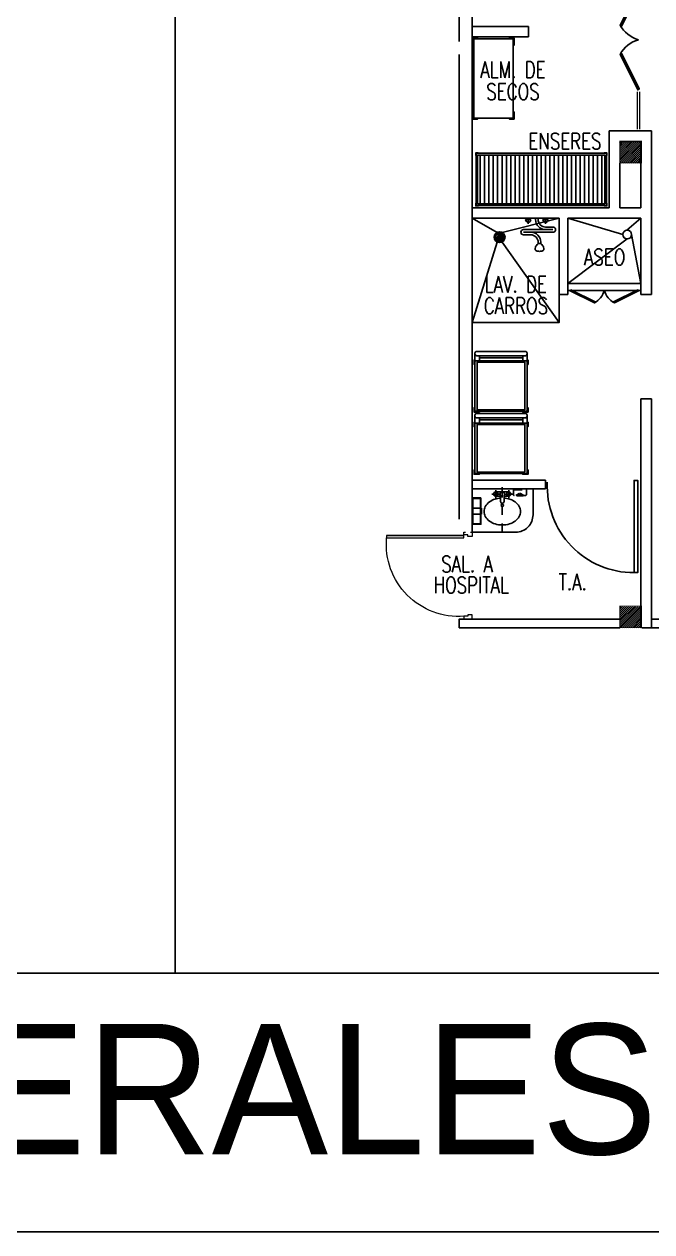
# Model space of a CAD drawing. Header units: millimetres. Extents: x 2523 to 2756, y 378 to 482.
# Drawn here: x 2702.12 to 2709.35, y 378.27 to 392.17 of the extents above; entities that cross this region are included whole.
import ezdxf
from ezdxf.enums import TextEntityAlignment as Align

# ---------------------------------------------------------------- set-up
doc = ezdxf.new("R2010")
doc.units = ezdxf.units.MM
doc.linetypes.add('DIVIDE5', pattern=[0.24, 0.12, -0.04, 0, -0.04, 0, -0.04])
doc.linetypes.add('HIDDEN2', pattern=[0.1875, 0.125, -0.0625])
doc.layers.get('Defpoints').update_dxf_attribs({"color": 8})
for name, color, linetype in [('CANCEL', 6, 'Continuous'), ('CANCELES', 6, 'Continuous'), ('COLUMNAS PSC', 5, 'Continuous'), ('MOBSANIT', 161, 'Continuous'), ('MS', 8, 'Continuous'), ('MUEBLES', 8, 'Continuous'), ('muro bajo de tablacemento', 132, 'Continuous'), ('PSC HATCH COLUMNAS', 9, 'Continuous'), ('PSC_MUROS PRINCIPALES', 1, 'Continuous'), ('PUERTAS', 2, 'Continuous')]:
    doc.layers.add(name, color=color, linetype=linetype)
for name, color, linetype, lineweight in [('PSC CANCELERIA', 6, 'Continuous', 9), ('PSC PUERTAS M', 7, 'Continuous', 9), ('PSC TEXTOS', 3, 'Continuous', 13)]:
    doc.layers.add(name, color=color, linetype=linetype, lineweight=lineweight)
doc.styles.add('ROMANS', font='romans.shx')
doc.styles.add('STYLE1', font='GOTHIC.TTF')
pattern_1 = [(45, (597.843915, -886.970687), (-0.01122532015, 0.01122532015), [])]

# ---------------------------------------------------------------- blocks, each defined once
blk = doc.blocks.new('P90')
at = {"color": 2}
for points in [[(-0.016, 0), (0, 0), (0, -0.043), (-0.044, -0.043), (-0.044, -0.028), (-0.085, -0.028), (-0.085, 0), (-0.068, 0)], [(-0.016, -0.9), (0, -0.9), (0, -0.857), (-0.044, -0.857), (-0.044, -0.872), (-0.085, -0.872), (-0.085, -0.9), (-0.068, -0.9)]]:
    blk.add_lwpolyline(points, dxfattribs=at)
blk.add_lwpolyline([(-0.888, -0.868), (-0.085, -0.868), (-0.888, -0.868), (-0.888, -0.841), (-0.085, -0.841), (-0.085, -0.868)], close=True, dxfattribs=at)
at = {"color": 8}
blk.add_arc((-0.142, -0.775), 0.749, 85.6549, 185.0497, dxfattribs=at)
blk = doc.blocks.new('REGTELEF')
for p, q in [((0.045, 0.277), (0.045, 0.293)), ((-0.1, 0), (-0.1, 0.065)), ((0.1, 0), (0.1, 0.065))]:
    blk.add_line(p, q)
for points in [[(0.066, 0.311, 0.083713), (0.076, 0.332, 0.072547), (0.08, 0.36, 0.137637), (0.077, 0.366, 0.097247), (0.065, 0.374, 0.05423), (0.05, 0.378, 0.041158), (0.03, 0.38, 0.041158), (0.01, 0.378, 0.05423), (-0.005, 0.374, 0.097247), (-0.017, 0.366, 0.137637), (-0.02, 0.36, 0.072547), (-0.016, 0.332, 0.083713), (-0.006, 0.311, 0.106586), (0.012, 0.295, 0.131323), (0.03, 0.29, 0.131323), (0.048, 0.295, 0.106586)], [(-0.07, 0.015, 1), (-0.13, 0.015)], [(0.13, 0.015, 1), (0.07, 0.015)]]:
    blk.add_lwpolyline(points, format="xyb", close=True)
for points in [[(0.015, 0.293), (0.015, 0.268)], [(-0.12, 0.015), (-0.12, 0), (-0.08, 0), (-0.08, 0.015)], [(0.08, 0.015), (0.08, 0), (0.12, 0), (0.12, 0.015)]]:
    blk.add_lwpolyline(points)
for points in [[(0.015, 0.275, -0.414214), (-0.07, 0.19), (-0.155, 0.19, 1), (-0.155, 0.13), (0.185, 0.13)], [(0.1, 0.13, 0.419105), (-0.015, 0.013), (-0.015, 0), (0.015, 0), (0.015, 0.013, -0.420788), (0.1, 0.1), (0.185, 0.1, 1), (0.185, 0.16), (-0.155, 0.16)], [(-0.07, 0.16, 0.414214), (0.045, 0.275, 0.414214)]]:
    blk.add_lwpolyline(points, format="xyb")
blk = doc.blocks.new('72560194')
for p, q in [((0.23, -0.245), (0.23, -0.305)), ((0.23, -0.27), (0.73, -0.27)), ((0.73, -0.245), (0.73, -0.305)), ((0.78, -0.305), (0.18, -0.305))]:
    blk.add_line(p, q)
blk.add_lwpolyline([(0.18, -0.885), (0.18, -0.215, -0.414214), (0.2, -0.195), (0.76, -0.195, -0.414214), (0.78, -0.215), (0.78, -0.885)], format="xyb", close=True)
blk.add_lwpolyline([(0.18, -0.225, 0.414214), (0.2, -0.245), (0.76, -0.245, 0.414214), (0.78, -0.225)], format="xyb")
for points in [[(0.18, -0.295), (0.169, -0.295), (0.169, -0.324), (0.169, -0.345), (0.18, -0.345)], [(0.78, -0.295), (0.791, -0.295), (0.791, -0.324), (0.791, -0.345), (0.78, -0.345)], [(0.23, -0.885), (0.23, -0.895), (0.169, -0.895), (0.169, -0.866), (0.169, -0.845), (0.18, -0.845)], [(0.73, -0.885), (0.73, -0.895), (0.791, -0.895), (0.791, -0.866), (0.791, -0.845), (0.78, -0.845)]]:
    blk.add_lwpolyline(points)
blk.add_lwpolyline([(0.205, -0.87), (0.205, -0.32), (0.755, -0.32), (0.755, -0.87)], close=True)
blk = doc.blocks.new('pcl')
at = {"layer": 'PUERTAS'}
for points in [[(-1.257, -0.023), (-0.348, 0.428), (-0.375, 0.468), (-1.284, 0.017), (-1.257, -0.023), (-0.357, 0.422)], [(1.257, -0.023), (0.348, 0.428), (0.375, 0.468), (1.284, 0.017), (1.257, -0.023), (0.357, 0.422)]]:
    blk.add_lwpolyline(points, dxfattribs=at)
at = {"layer": 'PUERTAS', "color": 8}
for centre, start, end in [((-0.74, -0.209), 15.7494, 61.6451), ((0.74, -0.209), 118.3549, 164.2506)]:
    blk.add_arc(centre, 0.768, start, end, dxfattribs=at)
blk = doc.blocks.new('OVALIN')
for p, q in [((-0.12, 0.165), (-0.03, 0.165)), ((-0.075, 0.21), (-0.075, 0.12)), ((-0.075, 0.19), (0.075, 0.19)), ((-0.075, 0.14), (-0.02, 0.14)), ((0.02, 0.14), (0.075, 0.14)), ((0.03, 0.165), (0.12, 0.165)), ((0.075, 0.21), (0.075, 0.12))]:
    blk.add_line(p, q)
at = {"linetype": 'DIVIDE5'}
blk.add_line((0, 0.245), (0, -0.374), dxfattribs=at)
blk.add_lwpolyline([(-0.02, 0.15), (-0.02, 0.08, 1), (0.02, 0.08), (0.02, 0.15, 2)], format="xyb", close=True)
blk.add_lwpolyline([(-0.02, 0.119, 0.056589), (-0.083, 0.108, 0.084987), (-0.148, 0.075, 0.106288), (-0.195, 0.022, 0.12855), (-0.21, -0.035, 0.12855), (-0.195, -0.092, 0.106288), (-0.148, -0.145, 0.084987), (-0.083, -0.178, 0.074312), (0, -0.19, 0.074312), (0.083, -0.178, 0.084987), (0.148, -0.145, 0.106288), (0.195, -0.092, 0.12855), (0.21, -0.035, 0.12855), (0.195, 0.022, 0.106288), (0.148, 0.075, 0.084987), (0.083, 0.108, 0.056589), (0.02, 0.119, 0.074312)], format="xyb")
for centre, radius in [((-0.075, 0.165), 0.025), ((0.075, 0.165), 0.025), ((0, 0.035), 0.0135)]:
    blk.add_circle(centre, radius)
blk = doc.blocks.new('A$C2FAA7003')
for p, q in [((0.165, -0.13), (0.165, 0)), ((0.165, -0.15), (0.165, -0.14)), ((0.265, -0.13), (0.265, 0)), ((0.265, -0.15), (0.265, -0.14))]:
    blk.add_line(p, q)
for points in [[(0.44, -0.14), (-0.01, -0.14), (-0.01, 0.01), (0.44, 0.01)], [(0.43, -0.13), (0, -0.13), (0, 0), (0.43, 0)]]:
    blk.add_lwpolyline(points, close=True)
blk.add_lwpolyline([(0.265, -0.15), (0.165, -0.15)])
blk = doc.blocks.new('A$C13D72097')
at = {"linetype": 'HIDDEN2', "ltscale": 0.5}
for p, q in [((-0.046, 0.06), (-0.092, 0.014)), ((-0.092, 0), (0, -0.092)), ((0.053, -0.053), (-0.053, 0.053)), ((0.06, -0.046), (-0.046, 0.06)), ((-0.038, -0.025), (-0.079, -0.013)), ((-0.048, -0.044), (-0.036, -0.032)), ((-0.044, -0.048), (-0.032, -0.036)), ((-0.025, -0.038), (-0.013, -0.079)), ((0.014, -0.092), (0.06, -0.046))]:
    blk.add_line(p, q, dxfattribs=at)
for centre, radius, start, end in [((-0.085, 0.007), 0.01, 135, 225), ((0.236, 0.236), 0.404, 215.7351, 234.2649), ((-0.039, -0.029), 0.004, 315, 73.2347), ((-0.029, -0.039), 0.004, 16.7653, 135), ((0.007, -0.085), 0.01, 225, 315)]:
    blk.add_arc(centre, radius, start, end, dxfattribs=at)
blk = doc.blocks.new('PK120')
at = {"layer": 'CANCEL'}
blk.add_lwpolyline([(1.178, -0.025), (1.178, 1.175), (1.131, 1.175), (1.131, -0.025), (1.178, -0.025), (1.178, 1.165)], dxfattribs=at)
blk.add_arc((1.124, 0.05), 1.125, 89.6506, 182.5573, dxfattribs=at)
blk = doc.blocks.new('10260337')
for points in [[(0.0825, -0.01125), (0.0825, 0), (0, 0), (0, -0.0525), (0.01125, -0.0525)], [(0.85, -0.01125), (0.85, 0), (0.9325, 0), (0.9325, -0.0525), (0.92125, -0.0525)], [(0.0825, -0.46125), (0.0825, -0.4725), (0, -0.4725), (0, -0.42), (0.01125, -0.42)], [(0.85, -0.46125), (0.85, -0.4725), (0.9325, -0.4725), (0.9325, -0.42), (0.92125, -0.42)]]:
    blk.add_lwpolyline(points)
for points in [[(0.85, -0.01125), (0.85, 0), (0.9325, 0), (0.9325, -0.0525), (0.92125, -0.0525), (0.92125, -0.42), (0.9325, -0.42), (0.9325, -0.4725), (0.85, -0.4725), (0.85, -0.46125), (0.0825, -0.46125), (0.0825, -0.4725), (0, -0.4725), (0, -0.42), (0.01125, -0.42), (0.01125, -0.0525), (0, -0.0525), (0, 0), (0.0825, 0), (0.0825, -0.01125)], [(0.01125, -0.46125), (0.01125, -0.01125), (0.92125, -0.01125), (0.92125, -0.46125)]]:
    blk.add_lwpolyline(points, close=True)
blk = doc.blocks.new('70630023')
for p, q in [((0.057, -0.025), (0.057, -0.585)), ((0.107, -0.025), (0.107, -0.585)), ((0.157, -0.025), (0.157, -0.585)), ((0.207, -0.025), (0.207, -0.585)), ((0.257, -0.025), (0.257, -0.585)), ((0.307, -0.025), (0.307, -0.585)), ((0.357, -0.025), (0.357, -0.585)), ((0.407, -0.025), (0.407, -0.585)), ((0.407, -0.025), (0.407, -0.585)), ((0.457, -0.025), (0.457, -0.585)), ((0.507, -0.025), (0.507, -0.585)), ((0.557, -0.025), (0.557, -0.585)), ((0.607, -0.025), (0.607, -0.585)), ((0.657, -0.025), (0.657, -0.585)), ((0.707, -0.025), (0.707, -0.585)), ((0.757, -0.025), (0.757, -0.585)), ((0.807, -0.025), (0.807, -0.585)), ((0.857, -0.025), (0.857, -0.585)), ((0.907, -0.025), (0.907, -0.585)), ((0.957, -0.025), (0.957, -0.585)), ((1.007, -0.025), (1.007, -0.585)), ((1.057, -0.025), (1.057, -0.585)), ((1.107, -0.025), (1.107, -0.585)), ((1.157, -0.025), (1.157, -0.585)), ((1.207, -0.025), (1.207, -0.585)), ((1.257, -0.025), (1.257, -0.585)), ((1.307, -0.025), (1.307, -0.585)), ((1.357, -0.025), (1.357, -0.585)), ((1.407, -0.025), (1.407, -0.585)), ((1.457, -0.025), (1.457, -0.585))]:
    blk.add_line(p, q)
for points in [[(0.03, -0.005), (0.03, 0), (0, 0), (0, -0.03), (0.005, -0.03)], [(1.48, -0.005), (1.48, 0), (1.51, 0), (1.51, -0.03), (1.505, -0.03)], [(0.03, -0.605), (0.03, -0.61), (0, -0.61), (0, -0.58), (0.005, -0.58)], [(1.48, -0.605), (1.48, -0.61), (1.51, -0.61), (1.51, -0.58), (1.505, -0.58)]]:
    blk.add_lwpolyline(points)
for points in [[(1.505, -0.605), (1.505, -0.005), (0.005, -0.005), (0.005, -0.605)], [(0.025, -0.585), (0.025, -0.025), (1.488, -0.025), (1.488, -0.585)]]:
    blk.add_lwpolyline(points, close=True)

msp = doc.modelspace()

# ---------------------------------------------------------------- hatches: boundary and pattern name
at = {"layer": 'MUEBLES'}
h = msp.add_hatch(dxfattribs=at)
h.set_pattern_fill('ANSI31', color=256, scale=0.1, angle=270, style=0)
h.set_pattern_definition([(225, (2984.220599, 461.79197), (-0.00883883476, 0.00883883476), [])])
edge = h.paths.add_edge_path()
edge.add_arc((2707.5966, 389.7135), 0.05, 0, 360)
at = {"layer": 'PSC HATCH COLUMNAS', "linetype": 'Continuous'}
h = msp.add_hatch(dxfattribs=at)
h.set_pattern_fill('LINE', color=256, scale=0.005, angle=45, style=0)
h.set_pattern_definition(pattern_1)
h.paths.add_polyline_path([(2708.9792, 390.815), (2709.2268, 390.815), (2709.2268, 390.5673), (2708.9792, 390.5673)])
h = msp.add_hatch(dxfattribs=at)
h.set_pattern_fill('LINE', color=256, scale=0.005, angle=45, style=0)
h.set_pattern_definition(pattern_1)
h.paths.add_polyline_path([(2708.9792, 385.465), (2709.2268, 385.465), (2709.2268, 385.2173), (2708.9792, 385.2173)])

# ---------------------------------------------------------------- linework, layer by layer
at = {"layer": 'COLUMNAS PSC', "const_width": 0.01}
for points in [[(2708.9812, 390.8193), (2709.2312, 390.8193), (2709.2312, 390.5693), (2708.9812, 390.5693)], [(2708.9812, 385.4693), (2709.2312, 385.4693), (2709.2312, 385.2193), (2708.9812, 385.2193)]]:
    msp.add_lwpolyline(points, close=True, dxfattribs=at)
at = {"layer": 'Defpoints'}
msp.add_lwpolyline([(2522.655, 381.2436), (2736.8942, 381.2436)], dxfattribs=at)
at = {"layer": 'MOBSANIT'}
msp.add_lwpolyline([(2707.9812, 386.8173), (2707.9812, 386.5173, -0.4142136), (2707.7812, 386.3173), (2707.2812, 386.3173)], format="xyb", dxfattribs=at)
at = {"layer": 'MS'}
for points in [[(2703.8606, 402.7319), (2703.8606, 381.2436)], [(2677.5093, 378.2662), (2736.8942, 378.2662)]]:
    msp.add_lwpolyline(points, dxfattribs=at)
at = {"layer": 'MUEBLES'}
for p, q in [((2707.2812, 389.9307), (2707.5677, 389.7689)), ((2707.6255, 389.7689), (2708.2812, 389.9307)), ((2709.0164, 389.743), (2708.3812, 389.9307)), ((2709.1164, 389.743), (2709.2237, 389.1807)), ((2707.2812, 388.7307), (2707.5677, 389.6581)), ((2707.6255, 389.6581), (2708.2812, 388.7307)), ((2709.0664, 389.693), (2708.3812, 389.1807))]:
    msp.add_line(p, q, dxfattribs=at)
msp.add_lwpolyline([(2707.2812, 389.9307), (2708.2812, 389.9307), (2708.2812, 388.7307), (2707.2812, 388.7307)], close=True, dxfattribs=at)
for points in [[(2709.0624, 389.7928), (2709.2237, 389.9307)], [(2709.2237, 389.1807), (2708.3812, 389.1807)], [(2709.2237, 389.1007), (2708.3812, 389.1007)]]:
    msp.add_lwpolyline(points, dxfattribs=at)
for centre, radius in [((2707.5966, 389.7135), 0.0625), ((2707.5966, 389.7135), 0.05), ((2709.0664, 389.743), 0.05)]:
    msp.add_circle(centre, radius, dxfattribs=at)
at = {"layer": 'muro bajo de tablacemento'}
for p, q in [((2708.8592, 390.0507), (2708.8592, 390.9363)), ((2709.2332, 390.8163, 0.0004), (2708.9792, 390.8163, 0.0004)), ((2708.9792, 390.0507), (2708.9792, 390.5673)), ((2708.2812, 389.0523), (2708.2812, 389.9307)), ((2708.3812, 389.0523), (2708.3812, 389.9307)), ((2708.3812, 389.0523), (2708.2812, 389.0523)), ((2709.3437, 389.0523, 0.0003), (2709.2237, 389.0523, 0.0003)), ((2709.2237, 387.7323, -0.0012), (2709.2237, 387.8523, -0.0012)), ((2709.3437, 387.8523, 0.0003), (2709.2237, 387.8523, -0.0012)), ((2708.1237, 386.9173), (2707.2812, 386.9173)), ((2708.1237, 386.8173), (2707.2812, 386.8173)), ((2708.1237, 386.8173), (2708.1237, 386.9173))]:
    msp.add_line(p, q, dxfattribs=at)
for points in [[(2707.9312, 392.1377), (2707.2812, 392.1377)], [(2707.9312, 392.0177), (2707.9312, 392.1377)], [(2707.9312, 392.0177), (2707.2812, 392.0177)], [(2708.8592, 390.0507), (2707.2812, 390.0507)], [(2709.2237, 390.0507), (2708.9792, 390.0507)], [(2708.2812, 389.9307), (2707.2812, 389.9307)], [(2709.2237, 389.9307), (2708.3812, 389.9307)], [(2708.9792, 385.3173), (2707.1312, 385.3173), (2707.1312, 385.2173)], [(2709.3437, 385.3173), (2709.9437, 385.3173)], [(2708.9792, 385.2173), (2707.1312, 385.2173)], [(2709.3437, 385.2173), (2709.2332, 385.2173)], [(2709.3437, 385.2173), (2709.9437, 385.2173)]]:
    msp.add_lwpolyline(points, dxfattribs=at)
for points, elevation in [([(2709.3437, 390.9363), (2708.8592, 390.9363)], 0.0004), ([(2709.3437, 390.9363), (2709.3437, 389.0523)], -0.0012), ([(2709.2237, 390.8163), (2708.9792, 390.8163)], 0.0004), ([(2709.2237, 390.8163), (2709.2237, 390.0507)], -0.0012), ([(2709.2237, 389.9307), (2709.2237, 389.0523)], -0.0012), ([(2709.3437, 389.0523), (2709.2237, 389.0523)], 0.0003), ([(2709.2237, 387.8523), (2709.2237, 385.2173)], -0.0012), ([(2709.3437, 387.8523), (2709.2237, 387.8523)], -0.0012), ([(2709.2237, 387.8523), (2709.3437, 387.8523)], 0.0003), ([(2709.3437, 387.8523), (2709.3437, 385.2173)], -0.0012)]:
    msp.add_lwpolyline(points, dxfattribs=dict(at, elevation=elevation))
at = {"layer": 'PSC CANCELERIA'}
for p, q in [((2709.1812, 391.3863), (2709.1812, 390.9567)), ((2709.2062, 391.3863), (2709.2062, 390.9567))]:
    msp.add_line(p, q, dxfattribs=at)
at = {"layer": 'PSC_MUROS PRINCIPALES'}
for p, q in [((2707.1312, 391.9673), (2707.1312, 395.0523)), ((2707.2812, 390.7248), (2707.2812, 395.0523)), ((2707.2812, 386.3173), (2707.2812, 391.8478)), ((2707.1312, 386.4673), (2707.1312, 391.8173))]:
    msp.add_line(p, q, dxfattribs=at)

# ---------------------------------------------------------------- block references
at = {"layer": 'CANCELES', "xscale": -0.8841691049288912, "yscale": 0.8841691049288912, "zscale": 0.8841691049288912, "rotation": 180}
msp.add_blockref('PK120', (2708.1456, 386.8923), dxfattribs=at)
at = {"layer": 'MOBSANIT', "xscale": -1}
msp.add_blockref('OVALIN', (2707.6274, 386.5917), dxfattribs=at)
at = {"layer": 'MOBSANIT', "xscale": -1, "rotation": 315.0000000000381}
msp.add_blockref('A$C13D72097', (2707.8298, 386.8073), dxfattribs=at)
at = {"layer": 'MOBSANIT', "xscale": 0.6750000000465661, "yscale": 0.6750000000465661, "zscale": 0.6750000000465661, "rotation": 89.99999999996257}
msp.add_blockref('A$C2FAA7003', (2707.2879, 386.416), dxfattribs=at)
at = {"layer": 'MUEBLES', "xscale": -1}
for name, p, rotation in [('10260337', (2707.2904, 392.0061), 90), ('REGTELEF', (2708.0259, 389.9307), 180)]:
    msp.add_blockref(name, p, dxfattribs=dict(at, rotation=rotation))
for name, p in [('70630023', (2708.8314, 390.6844)), ('72560194', (2708.0935, 388.5949)), ('72560194', (2708.0935, 387.8797))]:
    msp.add_blockref(name, p, dxfattribs=at)
at = {"layer": 'PSC CANCELERIA', "xscale": 0.4505961684187076, "yscale": 0.4505961684187076, "zscale": 0.4505961684187076, "rotation": 90}
msp.add_blockref('pcl', (2709.1937, 391.9863), dxfattribs=at)
at = {"layer": 'PSC PUERTAS M', "rotation": 180}
for name, p, xscale, yscale, zscale in [('pcl', (2708.8024, 389.1007), 0.3066371231897402, 0.3066371231897402, 0.3066371231897402), ('P90', (2707.2812, 385.3196), -1.10861677934708, 1.10861677934708, 1.10861677934708)]:
    msp.add_blockref(name, p, dxfattribs=dict(at, xscale=xscale, yscale=yscale, zscale=zscale))

# ---------------------------------------------------------------- texts
at = {"layer": 'Defpoints', "insert": (2697.542, 380.6598), "char_height": 1.5, "width": 50.411832, "attachment_point": 2, "style": 'STYLE1'}
msp.add_mtext('SERVICIOS GENERALES', dxfattribs=at)
at = {"layer": 'PSC TEXTOS', "style": 'ROMANS', "width": 0.75}
for s, p in [('ALM. DE', (2707.7508, 391.6405)), ('SECOS', (2707.7508, 391.3883)), ('ENSERES', (2708.3494, 390.8192))]:
    msp.add_text(s, height=0.18691, rotation=360, dxfattribs=at).set_placement(p, align=Align.MIDDLE)
for s, p in [('ASEO', (2708.8057, 389.4844, -0.0004)), ('LAV. DE', (2707.7846, 389.1712, -0.0004)), ('CARROS', (2707.7846, 388.9243, -0.0004)), ('SAL. A ', (2707.2707, 385.9517)), ('HOSPITAL', (2707.2707, 385.7104)), ('T.A.', (2708.4384, 385.7449))]:
    msp.add_text(s, height=0.18691, dxfattribs=at).set_placement(p, align=Align.MIDDLE)

doc.saveas('drawing.dxf')
